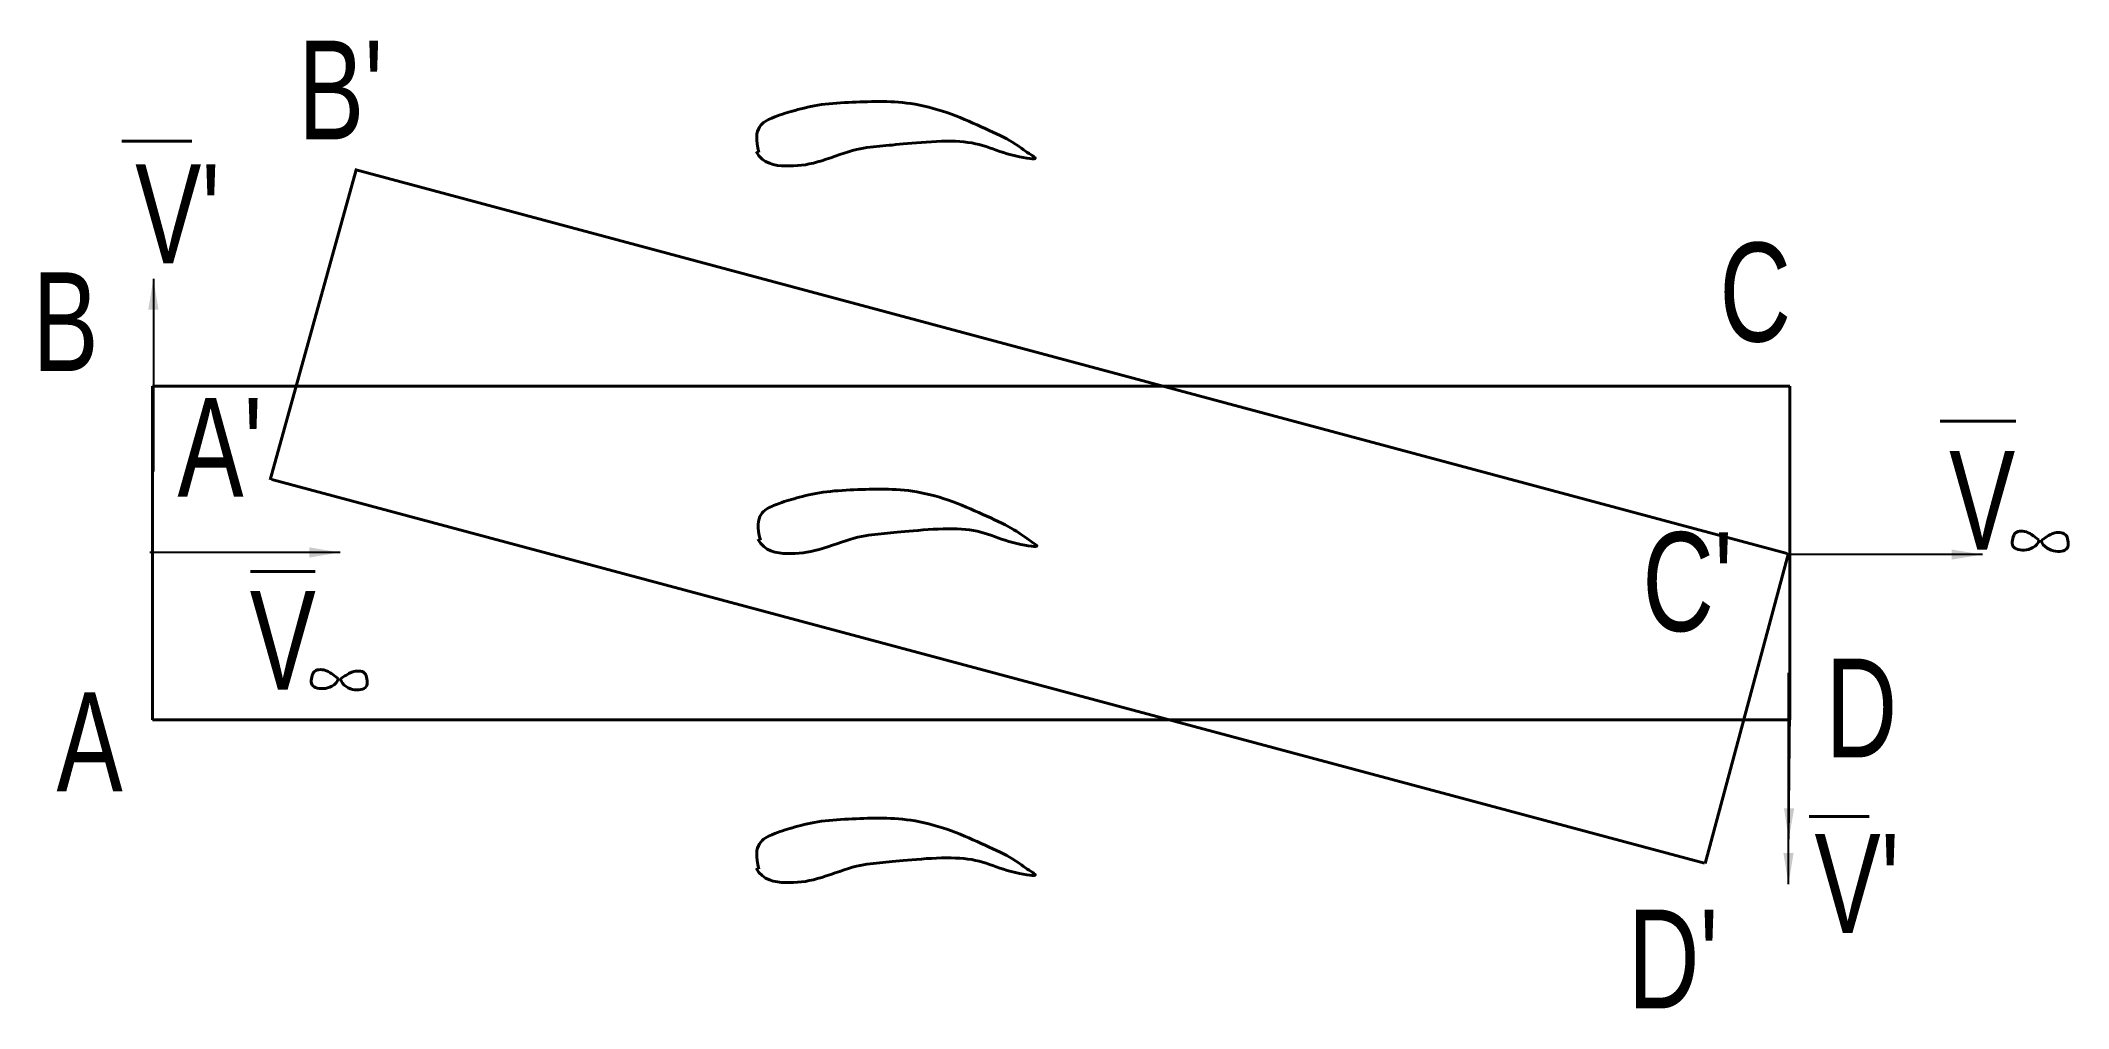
# Model space of a CAD drawing. Header units: millimetres. Extents: x -9 to 155, y 50 to 128.
import ezdxf

# ---------------------------------------------------------------- set-up
doc = ezdxf.new("R2010")
doc.units = ezdxf.units.MM
doc.layers.get('0').update_dxf_attribs({"linetype": 'CONTINUOUS', "lineweight": 0})
doc.styles.get("Standard").update_dxf_attribs({"font": 'txt', "width": 0.75})
doc.dimstyles.get("Standard").update_dxf_attribs({"dimtxt": 2.5, "dimasz": 2.5, "dimexe": 1.25, "dimexo": 0.625, "dimtad": 1, "dimtxsty": 'Standard', "dimcen": 2.5, "dimadec": 0, "dimazin": 0, "dimtfac": 1, "dimtmove": 0, "dimatfit": 3, "dimfxl": 1, "dimarcsym": 0})

msp = doc.modelspace()

# ---------------------------------------------------------------- linework, layer by layer
at = {"linetype": 'CONTINUOUS', "lineweight": 40}
for p, q in [((-2.46, 120.09), (3.19, 120.09)), ((16.49, 117.76), (9.52, 92.67)), ((132.28, 86.72), (16.37, 117.78)), ((0, 100.25), (132.5, 100.25)), ((0, 73.25), (0, 100.25)), ((132.5, 100.25), (132.5, 73.25)), ((144.64, 97.41), (150.78, 97.41)), ((125.57, 61.66), (9.66, 92.71)), ((132.38, 86.75), (125.65, 61.64)), ((7.94, 85.25), (13.18, 85.25)), ((132.5, 73.25), (0, 73.25)), ((134.04, 65.43), (138.91, 65.43))]:
    msp.add_line(p, q, dxfattribs=at)
for points in [[(49.07, 119.16), (48.49, 121.22), (50.38, 122.11), (51.64, 122.47), (53.77, 123.06), (56.33, 123.23), (58.8, 123.31), (61.28, 123.23), (64.34, 122.47), (67.11, 121.22), (69.57, 120.11), (70.78, 119.12), (72.06, 118.45), (69, 118.99), (66.98, 119.92), (64.42, 120.17), (60.82, 119.87), (58.85, 119.66), (56.83, 119.5), (53.69, 118.23), (51.33, 117.96), (49.39, 118.23), (48.86, 119.24)], [(49.2, 87.8), (48.61, 89.86), (50.51, 90.75), (51.77, 91.11), (53.9, 91.7), (56.46, 91.87), (58.93, 91.95), (61.41, 91.87), (64.47, 91.11), (67.24, 89.86), (69.7, 88.75), (70.91, 87.76), (72.19, 87.09), (69.12, 87.63), (67.11, 88.56), (64.55, 88.81), (60.95, 88.51), (58.97, 88.3), (56.96, 88.14), (53.82, 86.87), (51.46, 86.6), (49.52, 86.87), (48.99, 87.88)], [(152.64, 87.81), (152.17, 88.18), (151.76, 88.45), (151.2, 88.56), (150.71, 88.45), (150.5, 87.94), (150.43, 87.38), (150.75, 87.04), (151.46, 86.95), (152.15, 87.12), (152.62, 87.53), (152.69, 87.83)], [(152.86, 87.8), (153.36, 88.13), (153.79, 88.38), (154.35, 88.45), (154.84, 88.3), (155.02, 87.77), (155.04, 87.21), (154.69, 86.89), (153.98, 86.86), (153.31, 87.08), (152.86, 87.52), (152.82, 87.83)], [(15.02, 76.6), (14.55, 76.97), (14.14, 77.25), (13.58, 77.36), (13.08, 77.25), (12.87, 76.73), (12.81, 76.17), (13.13, 75.83), (13.84, 75.74), (14.52, 75.92), (15, 76.32), (15.06, 76.63)], [(15.24, 76.6), (15.74, 76.92), (16.16, 77.17), (16.73, 77.24), (17.21, 77.1), (17.39, 76.57), (17.41, 76), (17.07, 75.69), (16.35, 75.65), (15.68, 75.87), (15.24, 76.32), (15.2, 76.62)], [(49.07, 61.18), (48.49, 63.23), (50.38, 64.12), (51.64, 64.49), (53.77, 65.08), (56.33, 65.24), (58.8, 65.33), (61.28, 65.24), (64.34, 64.49), (67.11, 63.23), (69.57, 62.13), (70.78, 61.13), (72.06, 60.46), (69, 61.01), (66.98, 61.93), (64.42, 62.18), (60.82, 61.89), (58.85, 61.68), (56.83, 61.51), (53.69, 60.24), (51.33, 59.98), (49.39, 60.24), (48.86, 61.26)]]:
    msp.add_open_spline(points, degree=3, dxfattribs=at)

# ---------------------------------------------------------------- texts
at = {"linetype": 'CONTINUOUS', "lineweight": 40, "char_height": 8, "width": 100, "attachment_point": 5}
for s, insert in [("B'", (15.23, 124.22)), ("V'", (2.05, 114.2)), ('C', (129.69, 107.81)), ('B', (-7.03, 105.47)), ("A'", (5.47, 95.31)), ('V', (148.05, 91.02)), ("C'", (124.22, 84.38)), ('V', (10.55, 79.69)), ('D', (138.28, 74.22)), ('A', (-5.08, 71.48)), ("V'", (137.93, 60.01)), ("D'", (123.05, 53.91))]:
    msp.add_mtext(s, dxfattribs=dict(at, insert=insert))

# ---------------------------------------------------------------- leaders
at = {"linetype": 'CONTINUOUS', "lineweight": 40}
for points in [[(0.08, 108.95), (0.08, 93.35)], [(15.2, 86.8), (-0.2, 86.8)], [(148.07, 86.63), (132.3, 86.63)], [(132.38, 59.97), (132.38, 77.07)], [(132.4, 63.59), (132.51, 74.04)]]:
    msp.add_leader(points, dimstyle='Standard', dxfattribs=at)

doc.saveas('drawing.dxf')
